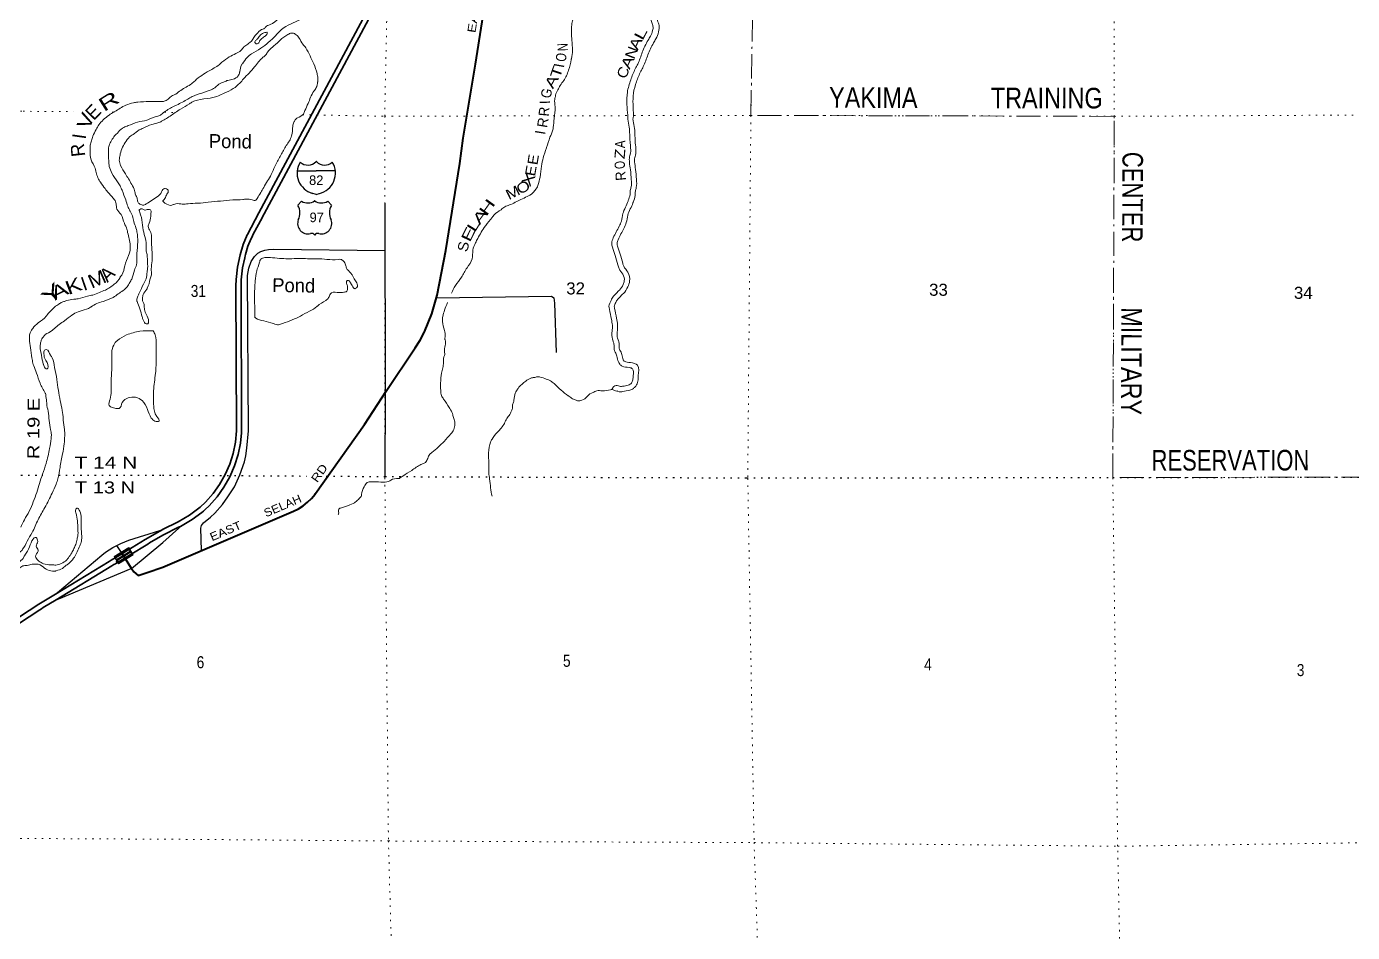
# Model space of a CAD drawing. Header units: feet. Extents: x -6 to 252658, y -374658 to -170635.
# Drawn here: x 124047 to 143383, y -317587 to -304377 of the extents above; entities that cross this region are included whole.
import ezdxf
from ezdxf.enums import TextEntityAlignment as Align

# ---------------------------------------------------------------- set-up
doc = ezdxf.new("R2010")
doc.units = ezdxf.units.FT
doc.header["$LTSCALE"] = 70
doc.header["$PDMODE"] = 32
doc.header["$PDSIZE"] = 35
doc.linetypes.add('DOT_DASHED', pattern=[7.7, 5, -1.2, 0.3, -1.2])
doc.linetypes.add('DOTTED', pattern=[1.5, 0.3, -1.2])
for name, color, linetype, lineweight in [('15', 7, 'Continuous', 25), ('16', 7, 'Continuous', 25), ('18', 7, 'Continuous', 35), ('19', 7, 'Continuous', 25), ('26', 7, 'Continuous', 40), ('27', 7, 'Continuous', 13), ('29', 7, 'Continuous', 25), ('39', 7, 'Continuous', 13), ('44', 7, 'DOT_DASHED', 13), ('55', 7, 'Continuous', 13), ('6', 7, 'DOTTED', 25), ('7', 7, 'DOTTED', 13)]:
    doc.layers.add(name, color=color, linetype=linetype, lineweight=lineweight)
doc.layers.add('41', color=7, linetype='Continuous')

msp = doc.modelspace()

# ---------------------------------------------------------------- linework, layer by layer
at = {"layer": '15'}
for p, q in [((128268.7, -306347.63), (128271.6, -306344.72)), ((128274.77, -306347.1), (128271.34, -306344.72)), ((127995.99, -306479.1), (128272.4, -306479.1)), ((128272.4, -306824.68), (128208.51, -306806.72)), ((128271.87, -306824.94), (128335.5, -306806.2))]:
    msp.add_line(p, q, dxfattribs=at)
msp.add_lwpolyline([(128547.76, -306479.1), (128271.87, -306479.1), (128272.4, -306479.1)], dxfattribs=at)
for centre, radius, start, end in [((128298.62, -306514.2), 306.13, 148.44436, 254.43378), ((128150.02, -306231.6), 165.66, 227.34299, 315.81148), ((128393.71, -306231.6), 165.66, 224.18844, 312.69398), ((128245.11, -306514.2), 306.13, 283.08086, 31.62486)]:
    msp.add_arc(centre, radius, start, end, dxfattribs=at)
at = {"layer": '16'}
for p, q in [((128005.62, -306983.88), (128056.93, -306925.12)), ((128248.69, -306919.15), (128248.41, -306919.35)), ((128440.78, -306925.03), (128492.17, -306983.88))]:
    msp.add_line(p, q, dxfattribs=at)
for centre, radius, start, end in [((127812.64, -307094.51), 222.05, 332.97043, 29.75871), ((128148.01, -306767.46), 182.07, 239.97227, 303.45418), ((128349.79, -306767.96), 181.52, 236.33975, 300.08743), ((128349.78, -306767.46), 182.07, 236.54582, 236.59441), ((128685.14, -307094.51), 222.05, 150.24129, 207.02957), ((128151.83, -307249.41), 151.42, 159.09177, 283.81923), ((128345.95, -307249.41), 151.42, 256.18077, 20.90823)]:
    msp.add_arc(centre, radius, start, end, dxfattribs=at)
for centre, major_axis, start_param, end_param in [((128207.17, -307448.23), (-19.56, 51.67), 4.95877769, 6.28318531), ((128290.62, -307448.23), (19.56, 51.67), 0, 1.32637542)]:
    msp.add_ellipse(centre, major_axis=major_axis, ratio=0.929097, start_param=start_param, end_param=end_param, dxfattribs=at)
at = {"layer": '18'}
for points in [[(126032.11, -311709.44), (126256.33, -311597.98), (126423.22, -311500.25), (126578.99, -311385.61), (126579.39, -311385.28), (126656.59, -311311.94), (126766.21, -311188.2), (126862.29, -311053.67), (126943.78, -310909.84), (127009.8, -310758.28), (127059.61, -310600.65), (127092.67, -310438.68), (127108.62, -310274.14), (127100.53, -308158.23), (127103.1, -308066.86), (127122.65, -307883.99), (127161.21, -307704.16), (127205.73, -307555.99), (127265.49, -307413.29), (127267.67, -307408.79), (127435.75, -307092.5), (130011.78, -302293.15), (130190.38, -302004.71)], [(126290.18, -311664.91), (126315.18, -311650.31), (126464.46, -311562.89), (126601.96, -311461.7), (126627.94, -311442.53), (126651.96, -311419.72), (126710.05, -311364.54), (126824.87, -311234.92), (126925.52, -311094.01), (127010.88, -310943.35), (127080.03, -310784.59), (127132.21, -310619.48), (127166.84, -310449.81), (127181.13, -310302.46), (127183.63, -310276.63), (127183.54, -310252.46), (127175.63, -308183.39), (127175.53, -308158.33), (127176.23, -308133.39), (127177.99, -308070.92), (127196.71, -307895.85), (127228.26, -307748.7), (127233.81, -307722.82), (127241.06, -307698.7), (127276.33, -307581.3), (127324.38, -307466.57), (127335.3, -307441.17), (127348.38, -307416.57), (127487.02, -307155.67), (127493.04, -307144.34), (127513.8, -307105.67), (129992.36, -302487.91)], [(126032.57, -311793.92), (126265.18, -311677.3), (126290.18, -311664.91)], [(124469.41, -312653.68), (125254.32, -312175.41), (125280.5, -312159.46), (125304.32, -312145.47), (125333.93, -312128.08), (125776.92, -311859.2), (125989.75, -311733.26), (126033.31, -311708.85)], [(124481.21, -312734.32), (125292.2, -312240.16), (125319.32, -312223.64), (125342.2, -312210.2), (125373.06, -312192.07), (125791.66, -311938.19), (125814.15, -311924.35), (125841.66, -311907.87), (126034.5, -311792.95)], [(120399.76, -316414.92), (120382.46, -316369.89), (120347.74, -316244.53), (120326.33, -316116.23), (120318.44, -315986.39), (120324.16, -315856.44), (120343.44, -315727.8), (120376.06, -315601.88), (120404.51, -315521.49), (120449.04, -315429.55), (120502.93, -315342.78), (120565.6, -315262.12), (120572.53, -315254.19), (120740.59, -315076.99), (120926.26, -314918.33), (121083.88, -314807.36), (121234.67, -314719.07), (121364.06, -314648.85), (121950.42, -314327.39), (122205.06, -314171.62), (123222.56, -313458.1), (124226.25, -312801.84), (124469.41, -312653.68)], [(123290.07, -313503.52), (124240.28, -312882.23), (124265.11, -312865.99), (124290.28, -312850.66), (124481.21, -312734.32)]]:
    msp.add_lwpolyline(points, dxfattribs=at)
at = {"layer": '19'}
msp.add_line((125578.17, -312277.65), (126033.75, -311898.76), dxfattribs=at)
for points in [[(126033.75, -311898.76), (126269.8, -311689.91), (126290.18, -311664.91)], [(125365.86, -311942.38), (125420.05, -311914.61), (125538.89, -311868.68), (125539.84, -311868.37), (125989.75, -311725.54), (126020.71, -311715.71)], [(124469.41, -312653.68), (124498.91, -312628.79), (125145.85, -312083.03), (125199.96, -312042.37), (125306.66, -311972.72), (125365.86, -311942.38)], [(124481.21, -312734.32), (124515.85, -312719.95), (125574.1, -312281.03), (125578.17, -312277.65)]]:
    msp.add_lwpolyline(points, dxfattribs=at)
at = {"layer": '26'}
msp.add_line((125578.17, -312277.65), (125441.94, -312062.52), dxfattribs=at)
for points in [[(126035.15, -312261.64), (127940.09, -311444.53), (128012.97, -311408.32), (128081.67, -311364.69), (128145.43, -311314.12), (128203.56, -311257.17), (128255.41, -311194.45), (128261.1, -311186.69), (128976.5, -310181.8), (129289.09, -309691.92), (129713.1, -309061.91), (129714.55, -309059.93), (129785.45, -308952.1), (129844.68, -308837.46), (129848.9, -308828.6), (129956.86, -308566.35), (130036.81, -308294.26), (130159.65, -307640.88), (130364.55, -306373.35), (130416.49, -306005.94), (130592.06, -304923.76), (130998.97, -302357.65)], [(125578.17, -312277.65), (125609.82, -312327.62), (125673.06, -312380.63), (125804.75, -312337.96), (126036.27, -312261.16)]]:
    msp.add_lwpolyline(points, dxfattribs=at)
at = {"layer": '29'}
msp.add_line((125441.94, -312062.52), (125365.86, -311942.38), dxfattribs=at)
for points in [[(129271.66, -306951.16), (129277.52, -309727.75), (129271.64, -310934.33)], [(126599.72, -312019.47), (126587.28, -311690.34), (126599.75, -311651.99), (126625.88, -311615.87), (126730.35, -311529.66), (126791.5, -311474.66), (126902.69, -311347.53), (126981.56, -311236.75), (127077.41, -311089.85), (127156.51, -310915.58), (127224.9, -310723.2), (127245.32, -310638.07), (127259.25, -310523.97), (127285.58, -310270.87), (127271.6, -308006.55), (127288.43, -307898.99), (127323.98, -307801.7), (127370.12, -307728.72), (127420.45, -307679.31), (127463.16, -307656.08), (127522.16, -307635.64), (127574.35, -307626.56), (127651.37, -307621.43), (129273.12, -307643.64)], [(130024.83, -308335.03), (131701.88, -308309.38), (131735.94, -308334.89), (131747.96, -308411.92), (131769.38, -309131.23)]]:
    msp.add_lwpolyline(points, dxfattribs=at)
at = {"layer": '39'}
msp.add_line((125997.68, -305466.83), (125998.08, -305466.83), dxfattribs=at)
msp.add_ellipse((132706.81, -309410.25), major_axis=(284.85, 30.91), ratio=0.999861, start_param=4.15947338, end_param=4.4282646, dxfattribs=at)
for points in [[(125997.54, -305471.89), (126056.44, -305467.1), (126161.39, -305392.76), (126223.02, -305361.42), (126296.25, -305307.77), (126454.96, -305210.27), (126504.31, -305167.14), (126708.26, -305022.59), (126857.1, -304933.31), (126896.57, -304898.4), (127003.45, -304820.01), (127098.87, -304771.94), (127201.75, -304693.62), (127217.37, -304671.23), (127272.86, -304634), (127276.75, -304627.9), (127302.49, -304609.32), (127378.84, -304509.48), (127420.17, -304466.51), (127491.4, -304412.91), (127517.28, -304402.35), (127531.02, -304386.03), (127600.55, -304348.52), (127725.27, -304257.72), (127887.09, -304114.01), (128038.92, -303972.51), (128100.46, -303937.16), (128218.09, -303894.66), (128415.16, -303808.42), (128510.54, -303758.34), (128524.39, -303748.03), (128574.05, -303720.95), (128595.7, -303698.45), (128641.35, -303671.44), (128684.64, -303626.43), (128712.46, -303611.82), (128855.16, -303516.65), (128914.27, -303459.28), (128987.63, -303411.65), (129044.76, -303356.33), (129087.79, -303297.29), (129170.36, -303207.35), (129228.77, -303113.87), (129244.08, -303075.44), (129258.62, -302996.92), (129259.5, -302938.71), (129259.26, -302926.68), (129229.19, -302824.97), (129210.66, -302801.27), (129148.55, -302704.22), (129104.7, -302616.83), (129057.19, -302547.58), (129020.33, -302510.2), (128972.81, -302440.94), (128916.53, -302333.75), (128873.11, -302268.41), (128780.98, -302175.99), (128680.94, -302089.73), (128582.39, -301977.37), (128486.13, -301879), (128420.2, -301792.06), (128409.98, -301782.23), (128329.23, -301655.46), (128269.82, -301594.47), (128220.53, -301537.29), (128137.17, -301482.8), (128085.72, -301417.63), (128039.59, -301316.25), (128038.73, -301272.13), (128055.65, -301109.28), (128088.36, -301036.4), (128116.59, -300939.52), (128121.13, -300863.19), (128118.36, -300823.12), (128139.33, -300766.52), (128155.49, -300667.89), (128157.34, -300659.83), (128174.22, -300494.97), (128222.62, -300353.22)], [(125998.96, -305669.21), (126023.83, -305648.32), (126091.12, -305598.81), (126236.16, -305521.64), (126401.08, -305434.05), (126460.62, -305398.74), (126526.38, -305373.34), (126679.91, -305320.07), (126737.72, -305298.85), (126809.14, -305255.27), (126850.58, -305218.32), (126930.19, -305182.6), (126981.97, -305161.49), (127059.96, -305145.87), (127131.27, -305096.29), (127154.29, -305041.65), (127156.15, -305033.59), (127182.37, -304936.76), (127196.07, -304918.43), (127264.55, -304826.77), (127327.79, -304775.33), (127462.73, -304694.36), (127577.41, -304603.76), (127693.74, -304495.09), (127746.83, -304437.84), (127825.97, -304378.06), (127969.12, -304306.95), (128118.23, -304231.72), (128241.63, -304177.06), (128369.2, -304130.35), (128379.16, -304126.13), (128536.17, -304044.72), (128686.62, -303935.35), (128816.92, -303822.37), (128899.77, -303746.47), (128967.1, -303698.96), (129026.67, -303665.66), (129111.64, -303595.73), (129220.22, -303501.25), (129304.73, -303379.94), (129327.67, -303348.61), (129383.92, -303247.16), (129427.59, -303158.19), (129433.59, -303134.21), (129442.58, -303110.24), (129463.55, -303059.29), (129479.51, -303000.48), (129474.8, -302964.45), (129445.56, -302802.54), (129416.1, -302732.92), (129406.76, -302664.9), (129400.22, -302534.62), (129389.17, -302482.68), (129338.39, -302451.61), (129262.81, -302384.92), (129224.29, -302365.64), (129094.31, -302288.02), (129002.41, -302207.62), (128979.71, -302175.98), (128874.42, -302025.64), (128870.21, -302015.69), (128828.56, -301938.29), (128817.82, -301902.39), (128807.21, -301872.51), (128818.39, -301812.89)], [(130243.82, -308266.22), (130300.97, -308155.37), (130387.84, -308033.94), (130470.48, -307894.51), (130545.22, -307765.2), (130555.77, -307638.7), (130594.63, -307529.9), (130626.01, -307467.32), (130738.26, -307285.4), (130744.19, -307277.29), (130835.17, -307163.83), (130868.76, -307119.28), (130966.26, -307047.87), (131019.97, -307007.08), (131089.87, -306978.13), (131257.51, -306897.81), (131345.33, -306856.6), (131427.01, -306805.43), (131464.64, -306762.84), (131503.98, -306694.16), (131534.64, -306571.42), (131556.86, -306412.67), (131581.53, -306292.01), (131627.98, -306147), (131629.92, -306140.97), (131680.35, -305991.9), (131721.24, -305885.07), (131726.83, -305848.91), (131741.34, -305718.34), (131755.4, -305547.66), (131750.05, -305435.4), (131755.78, -305409.25), (131761.44, -305379.09), (131796.63, -305300.42), (131829.99, -305235.82), (131881.34, -305164.97), (131920.65, -305094.27), (131951.79, -305011.64), (131990.1, -304856.71), (131992, -304846.66), (132008.59, -304722.08), (131998.84, -304575.78), (131998.2, -304351.11), (132011.37, -304276.74), (132058.47, -304185.88), (132095.66, -304105.18), (132114.78, -304024.71), (132127.48, -303910.21), (132124.88, -303860.1), (132091.19, -303726.12), (132031.56, -303604.5), (131985.69, -303458.64), (131915.73, -303313.08), (131811.44, -303147.88), (131803.26, -303135.95), (131690.86, -302964.83), (131580.54, -302799.71), (131547.84, -302749.97), (131464.48, -302658.74), (131419.7, -302605.13), (131338.56, -302531.92)], [(132815.43, -305667.56), (132802.41, -305513.34), (132808.99, -305334.66), (132857.7, -305155.12), (132924.79, -304991.27), (132959.63, -304924.37), (133026.56, -304752.48), (133111.43, -304574.23), (133144.5, -304519.39), (133176.99, -304434.47), (133181.8, -304372.19), (133164.74, -304320.37), (133118.18, -304196.92), (133103.78, -304179.16), (133018.21, -304010.36), (133009.83, -303992.47), (132974.17, -303912.94), (132910.53, -303840), (132867.02, -303770.66), (132830.28, -303739.3), (132795.2, -303689.85), (132749.69, -303620.55), (132702.6, -303573.36), (132694.15, -303551.46), (132699.35, -303509.22)], [(132898.83, -305676.81), (132891.42, -305511.23), (132897.43, -305348.09), (132942.03, -305183.7), (133005.5, -305028.7), (133040.69, -304961.11), (133108.2, -304787.75), (133189.8, -304616.37), (133224.69, -304558.51), (133264.61, -304454.18), (133271.79, -304361.29), (133248.57, -304290.78), (133196.27, -304152.12), (133178.78, -304130.54), (133098.11, -303971.41), (133090.63, -303955.44), (133049.85, -303864.5), (132982.1, -303786.85), (132935.08, -303711.9), (132896.38, -303678.88), (132868.61, -303639.74), (132821.01, -303563.16)], [(125999.38, -305769.16), (126139.3, -305684.24), (126293.24, -305581.02), (126423.22, -305502.02), (126469.22, -305473.66), (126539.32, -305449.17), (126725.75, -305419.96), (126759.83, -305413.74), (126928.04, -305350.54), (127062.09, -305281.55), (127155.97, -305202.76), (127211.81, -305140.25), (127371.38, -304966.8), (127495.02, -304825.66), (127534.96, -304791.32), (127540.93, -304783.27), (127576.76, -304730.9), (127654.62, -304660.23), (127754.44, -304565.37), (127814.38, -304520.88), (127870.38, -304486.44), (127924.48, -304472.09), (127978.79, -304495.82), (128023.2, -304545.69), (128075.85, -304633.62), (128118.28, -304687.53), (128181.13, -304805.48), (128235.93, -304919.47), (128282.85, -305061.58), (128295.26, -305127.7), (128293.52, -305177.85), (128291.58, -305187.89), (128271.95, -305268.24), (128236.4, -305320.32), (128152.49, -305500.12), (128107.54, -305602.01), (128083.42, -305652.45), (127999.47, -305709.11), (127965.51, -305737.39), (127943.63, -305773.63), (127929.88, -305827.87), (127912.62, -305972.37), (127835.14, -306113.23), (127756.93, -306252.3), (127679.01, -306396.14), (127667.02, -306420.11), (127616.08, -306533.99), (127505.2, -306722.78), (127463.25, -306797.7), (127409.31, -306884.61), (127392.03, -306908.13), (127337.84, -306904.44), (127247.48, -306892.96), (127199.37, -306899.26), (127052.93, -306906.16), (126874.44, -306921.28), (126697.96, -306938.39), (126543.54, -306953.36), (126403.12, -306960.23), (126318.89, -306966.76), (126224.55, -306961.31), (126196.5, -306969.5), (126190.5, -306971.54), (126164.47, -306981.73), (126065.98, -306950.23), (126035.69, -306916.32), (126053.67, -306900.16), (126087.41, -306833.78), (126113.21, -306781.47), (126103.01, -306751.45), (126070.84, -306739.61), (126050.79, -306741.74), (126005.36, -306809.09)], [(127444.48, -304587.63), (127466.18, -304561.88), (127517.61, -304522.72), (127549.14, -304491.99), (127556.66, -304465.76), (127508.58, -304470.74), (127447.15, -304512.11), (127407.95, -304561.05), (127380.4, -304589.7), (127374.77, -304609.87), (127385.03, -304621.7), (127411.24, -304627.19), (127429.18, -304620.81), (127448.51, -304582.3)], [(123963.04, -311678.86), (124015.48, -311569.57), (124087.73, -311443.88), (124145.74, -311306.37), (124195.78, -311173.02), (124233.75, -311037.85), (124279.81, -310906.57), (124331.44, -310747.09), (124384.13, -310529.35), (124405.86, -310384.42), (124408.96, -310328.13), (124397.72, -310254.03), (124375.53, -310123.87), (124363.27, -309987.53), (124341.31, -309871.43), (124341.2, -309865.4), (124330.72, -309772.99), (124326.71, -309736.87), (124318.68, -309720.82), (124244.16, -309577.85), (124191.55, -309430.12), (124151.68, -309324.36), (124132.37, -309248.37), (124111.79, -309094.09), (124091.63, -308965.91), (124090.43, -308891.63), (124107.42, -308825.08), (124136.82, -308780.42), (124217.79, -308696.75), (124334.7, -308600.44), (124338.62, -308594.35), (124392.11, -308534.46), (124470.53, -308456.04), (124490.79, -308443.25), (124541.41, -308409.3), (124589.67, -308388.18), (124631.89, -308373.1), (124734.31, -308352.88), (124798.49, -308347.81), (124938.41, -308307.34), (125014.46, -308292.02), (125110.24, -308254.3), (125198.02, -308218.72), (125259.7, -308183.56), (125327.18, -308134.26), (125411.9, -308034.46), (125417.73, -308022.32), (125435.44, -307999.94), (125479.43, -307864.67), (125535.24, -307715.15), (125559.61, -307608.33), (125558.99, -307570.18), (125521.76, -307380.02), (125510.98, -307334.02), (125473.4, -307246.28), (125425.11, -307116.56), (125365.64, -307041.24), (125356.9, -306997.2), (125345.79, -306931.11), (125302.65, -306871.58), (125294.46, -306861.68), (125192.08, -306740.88), (125124.27, -306645.61), (125097.9, -306604.11), (125067.74, -306525.69), (125046.66, -306442.07), (124988.45, -306320.53), (124974.16, -306182.22), (124976.96, -306107.86), (124993.96, -306041.32), (125015.01, -305976.71), (125061.58, -305877.55), (125100.66, -305810.64), (125165.77, -305739.28), (125250.96, -305667.59), (125318.57, -305626.32), (125332.49, -305618.05), (125495.62, -305522.99), (125605.51, -305489.05), (125667.62, -305479.99), (125834.16, -305471.22), (125998.74, -305471.79)], [(123950.84, -312040.51), (123990.34, -311999.7), (124056.67, -311880.13), (124128.95, -311756.45), (124216.26, -311568.26), (124313.77, -311389.94), (124420.82, -311181.36), (124478.93, -311049.87), (124503.78, -310973.16), (124535.21, -310805.98), (124572.16, -310608.58), (124595.85, -310459.59), (124603.99, -310342.99), (124600.48, -310250.68), (124582.21, -310114.43), (124581.95, -310098.38), (124565.87, -309974.14), (124539.5, -309834.02), (124510.92, -309681.87), (124490.27, -309523.58), (124455.28, -309347.45), (124420.91, -309209.47), (124396.16, -309169.72), (124334.6, -309088.4), (124306.62, -309096.89), (124300.96, -309119.08), (124314.63, -309219.25), (124362.77, -309338.94), (124349.21, -309369.29), (124320.91, -309357.7), (124293.92, -309303.93), (124291.82, -309297.94), (124265.71, -309173.88), (124245.45, -309039.67), (124256.45, -308975.23), (124271.79, -308930.8), (124293.39, -308900.33), (124321.01, -308869.75), (124412.51, -308816.02), (124450.13, -308783.27), (124602.85, -308666.29), (124709.96, -308584.21), (124797.54, -308536.57), (124919.45, -308500.43), (124981.23, -308471.3), (124989.16, -308465.14), (125164.56, -308383.93), (125310.23, -308327.31), (125383.69, -308275.89), (125514.53, -308171.32), (125551.7, -308110.47), (125581, -308059.79), (125621.07, -307930.61), (125649.94, -307853.82), (125656.02, -307733.24), (125667.2, -307556.35), (125662.78, -307407.82), (125649.6, -307337.76), (125617.92, -307241.89), (125598.52, -307159.88), (125561.04, -307078.17), (125554.79, -307064.22), (125523.59, -306998.46), (125493.96, -306904.58), (125439.48, -306764.91), (125410.29, -306699.12), (125373.21, -306641.5), (125292.86, -306516.32), (125253.08, -306416.57), (125245.72, -306334.36), (125243.25, -306181.79), (125250.13, -306111.4), (125287.1, -306038.49), (125332.17, -305969.47), (125379.64, -305924.51), (125387.5, -305914.34), (125466.73, -305846.77), (125528.58, -305821.64), (125666.32, -305771.18), (125802.39, -305740.82), (125846.29, -305724.03), (125998.96, -305669.21)], [(132583.78, -309668.51), (132609.09, -309627.88), (132644.9, -309611.1), (132677.16, -309618.48), (132739.48, -309623.24), (132819.47, -309607.58), (132851.31, -309592.89), (132867.05, -309576.53), (132888.23, -309529.96), (132893.05, -309467.68), (132885.12, -309369.54), (132832.53, -309348.53), (132731.76, -309328.5), (132697.07, -309299.1), (132682.52, -309273.31), (132678.39, -309267.38), (132656.7, -309183.56), (132631.45, -309123.88), (132616.67, -309086.07), (132613.1, -309005.9), (132600.25, -308964.03), (132582.02, -308852.05), (132588.96, -308795.73), (132589.76, -308733.53), (132575.97, -308643.54), (132547.09, -308499.67), (132540.22, -308455.68), (132570.69, -308370.8), (132605.64, -308309.91), (132645.04, -308270.99), (132648.93, -308264.9), (132692.26, -308221.89), (132746.86, -308138.55), (132763.91, -308086.04), (132743.98, -307990.15), (132688.17, -307907.01), (132669.03, -307851.23), (132630.27, -307715.59), (132591.82, -307595.99), (132580.61, -307536.04), (132603.18, -307457.35), (132690.25, -307289.07), (132720.92, -307214.22), (132742.91, -307105.45), (132819.64, -306921.34), (132821.53, -306915.28), (132847.92, -306826.48), (132850.76, -306766.23), (132863.84, -306715.81), (132865.76, -306607.44), (132853, -306467.27), (132838.78, -306355.21), (132841.28, -306276.92), (132850.66, -306242.63), (132847.05, -306056.13), (132834.9, -305843.71), (132814.55, -305725.76), (132814.94, -305665.71)], [(132658.06, -309691.55), (132658.21, -309691.3), (132665.85, -309693.05), (132743.92, -309699.01), (132842.79, -309679.66), (132895.69, -309655.25), (132930.2, -309619.39), (132962.22, -309549), (132968.5, -309467.55), (132956.35, -309316.99), (132853.99, -309276.11), (132765.54, -309258.52), (132755.97, -309250.42), (132748.09, -309236.46), (132728.14, -309159.36), (132701.14, -309095.53), (132691.27, -309070.29), (132687.83, -308992.99), (132673.68, -308946.87), (132658, -308850.58), (132664.12, -308800.83), (132665.05, -308728.29), (132650.07, -308630.43), (132621.16, -308486.45), (132617.5, -308463.03), (132639.25, -308402.47), (132665.8, -308356.23), (132703.9, -308318.58), (132707.85, -308312.41), (132750.87, -308269.71), (132815.3, -308171.33), (132841.62, -308090.27), (132814.64, -307960.45), (132756.13, -307873.28), (132740.82, -307828.67), (132702.27, -307693.74), (132664.89, -307577.5), (132657.83, -307539.69), (132673.43, -307485.27), (132758.6, -307320.67), (132793.24, -307236.13), (132815.18, -307127.58), (132890.4, -306947.08), (132893.49, -306937.2), (132922.63, -306839.14), (132925.53, -306777.57), (132938.9, -306726.06), (132941.05, -306604.69), (132927.8, -306459.12), (132914.16, -306351.65), (132916.19, -306288.19), (132926.08, -306252.01), (132922.23, -306053.25), (132909.76, -305835.15), (132890.54, -305723.73), (132898.83, -305676.08)], [(126005.36, -306809.09), (125964.98, -306848.66), (125877.61, -306910.29), (125790.12, -306963.94), (125748.22, -306980.7), (125728.08, -306977.02), (125697.77, -306965.47), (125669.11, -306931.81), (125658.22, -306879.78), (125637.33, -306829.92), (125622.29, -306769.92), (125580.65, -306678.24), (125487.76, -306523.14), (125419.56, -306403.78), (125400.18, -306323.78), (125411.05, -306251.31), (125414.8, -306235.19), (125447.34, -306136.25), (125502.11, -306046.99), (125569.14, -305969.57), (125600.96, -305950.98), (125690.26, -305885.25), (125746.08, -305860.23), (125873.7, -305803.9), (125947.69, -305784.61), (126003.29, -305766.79)], [(125687.12, -307051.99), (125729.66, -307197.88), (125750.11, -307344.13), (125780.27, -307470.14), (125792.16, -307584.4), (125790.94, -307632.62), (125804.12, -307702.69), (125812.24, -307831.07), (125813.31, -307897.31), (125804.22, -307955.7), (125791.76, -308054.3), (125750.91, -308135.29), (125694.65, -308256.7), (125663.63, -308325.49), (125656.45, -308377.82), (125658.58, -308385.82), (125700.5, -308493.56), (125732.5, -308609.49), (125749.31, -308655.4), (125792.42, -308712.93), (125816.47, -308710.53), (125827.94, -308674.19), (125796.29, -308580.33), (125777.57, -308540.48), (125764.35, -308468.41), (125759.49, -308416.28), (125738.79, -308378.47), (125738.13, -308338.32), (125749.34, -308285.93), (125800.26, -308206.77), (125808.06, -308192.59), (125852.05, -308057.32), (125867.14, -307996.83), (125865.74, -307910.51), (125877.86, -307791.83), (125875.22, -307629.22), (125866.98, -307492.81), (125868.14, -307440.58), (125850.75, -307358.54), (125821.57, -307292.75), (125834.86, -307246.35), (125859.3, -307143.53), (125862.37, -307085.24), (125861.95, -307059.15), (125807.51, -307045.99), (125777.5, -307052.51), (125771.48, -307052.6), (125697.03, -307043.79), (125686.51, -307055.39), (125685.15, -307049.81)], [(127374.15, -308612.22), (127375.78, -308489.8), (127370.7, -308331.42), (127374.23, -308202.96), (127382.01, -308086.44), (127403.29, -307941.57), (127442.97, -307814.37), (127464.15, -307767.8), (127489.96, -307753.24), (127523.96, -307746.54), (127634.41, -307748.32), (127769.13, -307759.63), (127883.61, -307763.33), (128018.03, -307758.61), (128144.56, -307762.07), (128156.64, -307763.84), (128281.08, -307763.33), (128427.81, -307772.4), (128590.42, -307773.12), (128628.55, -307772.35), (128667.18, -307797.65), (128700.37, -307853.15), (128713.31, -307899.03), (128772.91, -307970.05), (128843.42, -308086.99), (128872.72, -308148.59), (128865.32, -308180.84), (128847.49, -308193.23), (128833.6, -308201.54), (128815.27, -308187.87), (128777.91, -308124.43), (128773.78, -308118.49), (128742.93, -308080.99), (128722.87, -308081.4), (128713.38, -308109.68), (128726.35, -308157.56), (128725.51, -308217.76), (128717.84, -308235.97), (128671.96, -308250.95), (128603.81, -308256.34), (128495.49, -308260.53), (128477.74, -308276.94), (128452.66, -308329.6), (128409.3, -308370.6), (128288.45, -308453.3), (128282.54, -308459.43), (128171.46, -308527.88), (128040.34, -308598.74), (127922.97, -308653.27), (127781.51, -308708.3), (127723.62, -308725.51), (127647.03, -308709.01), (127505.7, -308667.73), (127390.54, -308629.93), (127370.13, -308612.29)], [(129487.29, -310961.68), (129534.92, -310930.99), (129664.4, -310849.14), (129797.88, -310765.25), (129847.79, -310742.56), (129875.61, -310720.15), (129891.33, -310691.87), (129918.65, -310625.34), (129958.33, -310586.73), (130137.06, -310426.05), (130236.1, -310314.49), (130277.52, -310253.8), (130292.63, -310173.38), (130283.85, -310109.3), (130265.08, -310049.36), (130262.98, -310041.36), (130250.46, -310001.39), (130209.51, -309931.7), (130129.78, -309808.34), (130099.1, -309758.57), (130086.2, -309686.52), (130086.45, -309538.08), (130106.83, -309393.41), (130123.99, -309316.97), (130129.09, -309238.68), (130132.58, -309194.5), (130142.36, -309172.33), (130141.72, -309118.17), (130149.72, -308945.57), (130147.64, -308939.58), (130151.18, -308899.42), (130140.06, -308807.28), (130114.47, -308679.22), (130117.59, -308602.97), (130142.63, -308514.4), (130185.79, -308401.46)], [(125893.87, -308812.94), (125699.33, -308820.66), (125505.2, -308874.6), (125371.49, -308956.15), (125317.88, -309020.92), (125291.78, -309250.24), (125280.7, -309591.96), (125264.55, -309811.15), (125253.3, -309901.67), (125297.71, -309933.44), (125368.04, -309946.89), (125398.12, -309944.62), (125443.52, -309859.83), (125527.2, -309792.78), (125637.47, -309783.78), (125732.17, -309831.19), (125809.52, -309959.13), (125866.78, -310085.23), (125919.34, -310130.99), (125981.55, -310132.46), (125946.83, -310062.43), (125901.39, -309912.11), (125899.46, -309689.06), (125927.34, -309433.6), (125939.41, -309206.42), (125937.86, -309027.58), (125922.47, -308872.98), (125893.87, -308812.94)], [(130835.38, -311224.46), (130814.98, -311104.51), (130800.38, -310972.4), (130788.71, -310888.38), (130789.16, -310808.12), (130784.97, -310591.55), (130814.08, -310436.49), (130835.34, -310393.93), (130913.7, -310294.04), (131015.55, -310163.59), (131050.32, -310092.68), (131093.37, -310035.64), (131114.59, -309991.08), (131131.79, -309946.6), (131136.5, -309878.29), (131148.1, -309855.99), (131157.17, -309805.65), (131159.02, -309797.59), (131181.27, -309702.85), (131200.75, -309672.37), (131228.15, -309635.7), (131326.85, -309549.45), (131400.23, -309503.84), (131446.23, -309494.88), (131498.25, -309485.8), (131605.11, -309509.73), (131688.07, -309544.16), (131738.98, -309581.25), (131841.26, -309679.5), (131947.19, -309759.61), (131955.33, -309765.46), (132010.33, -309806.48), (132060.88, -309825.52), (132079.1, -309833.18), (132125.25, -309832.24), (132204.78, -309792.52), (132285.69, -309720.67), (132307.61, -309712.21), (132361.35, -309689.05), (132443.67, -309689.4), (132561.78, -309672.97), (132583.78, -309668.51)], [(128589.94, -311493.78), (128597.83, -311481.64), (128595.19, -311427.52), (128606.99, -311407.31), (128626.96, -311399.04), (128740.89, -311359.5), (128828.73, -311320.3), (128852.6, -311301.94), (128898.28, -311261.26), (128929.84, -311214.74), (128931.68, -311200.68), (128968.48, -311087.88), (129015.93, -311027.12), (129043.88, -311014.74), (129075.98, -311014.33), (129084.01, -311014.24), (129214.51, -311018.62), (129326.78, -311009.2), (129412.65, -310972.03), (129488.71, -310962.04), (129483.18, -310960.2)], [(123964.87, -312162.77), (123888.02, -312252.39), (123868.75, -312302.91), (123889.06, -312316.63), (123925.04, -312305.99), (123940.73, -312283.64), (123992.27, -312242.63), (124056.39, -312233.55), (124130.41, -312216.26), (124190.66, -312217.27), (124218.8, -312218.81), (124310.06, -312273.53), (124332.4, -312289.22), (124423.23, -312317.85), (124467.39, -312317.12), (124479.37, -312312.91), (124569.19, -312279.3), (124616.75, -312240.36), (124658.45, -312211.55), (124733.44, -312129.99), (124776.43, -312057), (124815.17, -311970.01), (124844.08, -311895.25), (124851.23, -311840.9), (124845, -311704.47), (124844.4, -311543.83), (124822.66, -311441.79), (124804.1, -311411.97), (124791.86, -311400.12), (124773.82, -311402.43), (124762.27, -311432.74), (124773.35, -311496.81), (124775.45, -311502.8), (124791.33, -311614.99), (124797.4, -311741.4), (124796.24, -311793.62), (124783.17, -311854.08), (124764.3, -311928.69), (124737.17, -311989.37), (124706.06, -312052.14), (124657.02, -312123.22), (124631.44, -312155.77), (124553.97, -312207.25), (124476.03, -312230.63), (124409.68, -312225.7), (124401.65, -312225.84), (124294.96, -312209.53), (124226.05, -312170.5), (124183.04, -312119), (124178.83, -312107.03), (124215.7, -312028.1), (124215.41, -312010.04), (124188.4, -311954.26), (124209.37, -311885.64), (124202.77, -311849.61), (124188.35, -311827.76), (124158.34, -311834.28), (124142.54, -311850.6), (124090.19, -311965.92), (124023.83, -312083.48), (124019.91, -312089.57), (123996.5, -312132.12), (123960.95, -312168.86)]]:
    msp.add_spline(points, degree=3, dxfattribs=at)
at = {"layer": '44'}
msp.add_lwpolyline([(157535.27, -310872.72), (155790.5, -310884.04), (145191.11, -310946.39), (139887.65, -310952.78), (139908.89, -305686.29), (134609.69, -305672.76), (134675.07, -301643.34), (137844.69, -301718.87), (137845.02, -301529.86), (137270.89, -301043.13), (137305.11, -297773.46), (139925.1, -297762.28), (139950.91, -295060.58), (139952.68, -294649.19)], dxfattribs=at)
at = {"layer": '55'}
msp.add_line((125356.16, -312159.02), (125569.29, -312028.36), dxfattribs=at)
for points in [[(125323.49, -312105.74), (125536.62, -311975.07), (125601.96, -312081.64), (125388.82, -312212.31)], [(125533.98, -311986.07), (125334.5, -312108.38), (125358.79, -312148.01), (125558.28, -312025.71)], [(125566.65, -312039.36), (125367.15, -312161.66), (125391.46, -312201.29), (125590.95, -312079)]]:
    msp.add_lwpolyline(points, close=True, dxfattribs=at)
msp.add_point((125370.53, -312182.47), dxfattribs=at)
at = {"layer": '6'}
for p, q in [((124515.47, -310918.29), (126028.36, -310918.18)), ((126027.76, -310918.18), (128132.55, -310931.54))]:
    msp.add_line(p, q, dxfattribs=at)
for points in [[(122608.74, -310922.48), (123965.16, -310918.34), (124283.96, -310918.31)], [(128418.33, -310933.35), (129273.26, -310938.78), (134548.58, -310958.63), (139887.65, -310952.78), (145191.11, -310946.39), (150488.98, -310914.68), (155790.5, -310884.04), (157535.27, -310872.72)]]:
    msp.add_lwpolyline(points, dxfattribs=at)
at = {"layer": '7'}
for p, q in [((125295.45, -305623.22), (125314.86, -305623.38)), ((126055.46, -305627.41), (126211.53, -305630.22)), ((131728.03, -305679.04), (132820.78, -305676.3)), ((126056.76, -316221.7), (126057.02, -316221.7))]:
    msp.add_line(p, q, dxfattribs=at)
for points in [[(140039.86, -320195.91), (139958.24, -316330.82), (139887.7, -310963.72), (139908.92, -305691.76), (139900.86, -300404.25), (139950.91, -295060.58), (139980.77, -289697.67), (140002.53, -284352.86), (139991.15, -278955.12), (139986.27, -274438.94)], [(134789.81, -288060.75), (134809.46, -289982.76), (134664.1, -295046.99), (134698.09, -300368.3), (134609.69, -305672.76), (134564.13, -310964.03), (134656.45, -316275.34), (134791.67, -320227.36)], [(129434.07, -320258.24), (129323.97, -316227.06), (129272.41, -310951.56), (129269.57, -305686.11), (129318.81, -303368.66)], [(122384.1, -305599.09), (123995.6, -305612.45), (124731.41, -305618.55)], [(128069.4, -305663.68), (129264.99, -305685.22), (131407.6, -305679.85)], [(132906.76, -305676.09), (134609.68, -305671.85), (139908.89, -305686.29), (145206.05, -305658.04), (150490.4, -305626.39), (155766.97, -305588.2), (157498.81, -305569.51)], [(120064.87, -316227.32), (123955.9, -316216.71), (126071.82, -316226.7)], [(126056.96, -316226.58), (129324.72, -316253.06), (134656.46, -316277.17), (139959.15, -316329.91), (145232.87, -316254.33), (150540.48, -316204.32), (155810.06, -316209.43), (157571.99, -316210.22)]]:
    msp.add_lwpolyline(points, dxfattribs=at)

# ---------------------------------------------------------------- texts
at = {"layer": '15'}
msp.add_text('82', height=140, dxfattribs=at).set_placement((128271.51, -306687.21), align=Align.CENTER)
at = {"layer": '16'}
msp.add_text('97', height=140, dxfattribs=at).set_placement((128278.58, -307229.66), align=Align.CENTER)
at = {"layer": '27'}
for s, rotation, width, p in [('EAST   SELAH   RD', 80.99, 1.3, (130592.25, -304475.62)), ('RD', 54.552, 1.2, (128285.14, -311036.53)), ('SELAH', 23.217, 1.1, (127538.75, -311534.15)), ('EAST', 23.217, 1.15, (126751.72, -311883.36))]:
    msp.add_text(s, height=120, rotation=rotation, dxfattribs=dict(at, width=width)).set_placement(p)
at = {"layer": '41'}
for s, height, rotation, width, p in [('L', 150, 62.096, 1.5, (133067.97, -304515.75)), ('N', 150, 91.885, 0.8, (131939.97, -304675.53)), ('N', 150, 68.736, 1.2, (132938.83, -304783.61)), ('A', 150, 65.173, 1.3, (132996.05, -304652.98)), ('O', 150, 81.94, 0.8, (131917.62, -304835.55)), ('A', 150, 64.79, 1.35, (132878.09, -304929.61)), ('T', 150, 71.352, 1.4, (131848.46, -305063.12)), ('C', 150, 68.701, 1.15, (132815.51, -305073.33)), ('G', 150, 78.735, 0.9, (131701.78, -305363.62)), ('A', 150, 61.219, 1.4, (131767.94, -305214.85)), ('R', 200, 32.368, 1.5, (125299.47, -305549.14)), ('V', 200, 66.48, 1.25, (124999.91, -305792.93)), ('R', 150, 84.778, 0.95, (131667.75, -305623.42)), ('A', 150, 88.213, 0.85, (132777.68, -306095.22)), ('E', 150, 80.922, 1.15, (131508.58, -306328.72)), ('Z', 150, 85.33, 1.2, (132774.02, -306240.51)), ('E', 150, 80.189, 1.15, (131474.5, -306492.43)), ('O', 150, 94.949, 0.75, (132772.52, -306389.13)), ('O', 150, 30.639, 1.25, (131327.2, -306783.53)), ('X', 150, 62.558, 1.45, (131431.37, -306639.3)), ('R', 150, 95.46, 0.95, (132785.51, -306549.04)), ('M', 150, 26.536, 1.2, (131171.78, -306864.41)), ('H', 150, 54.464, 1.65, (130823.59, -307054.29)), ('L', 150, 58.361, 1.6, (130628.85, -307311.9)), ('A', 150, 52.941, 1.65, (130720.57, -307191.72)), ('E', 150, 63.891, 1.55, (130556.84, -307438.68)), ('S', 150, 78.109, 1.1, (130489.87, -307600.17)), ('M', 200, 23.631, 1.15, (125114.16, -308150.42)), ('Y', 200, 41.669, 1.7, (124482.26, -308341.87)), ('A', 200, 25.778, 1.35, (124568.98, -308322.47)), ('K', 200, 21.009, 1.3, (124766.94, -308252.05))]:
    msp.add_text(s, height=height, rotation=rotation, dxfattribs=dict(at, width=width)).set_placement(p, align=Align.CENTER)
for s, height, rotation, p in [('I', 150, 79.718, (131886.66, -304958.78)), ('E', 200, 46.072, (125089.03, -305692.62)), ('I', 150, 91.272, (131680.98, -305478.94)), ('R', 150, 80.477, (131649.09, -305788.98)), ('R', 200, 96.325, (124894.03, -306168.76)), ('I', 200, 81.752, (124914.76, -305991.64)), ('I', 150, 80.817, (131611.89, -305932.63)), ('A', 200, 43.894, (125290.93, -308057.19)), ('I', 200, 18.803, (124917.47, -308222.08))]:
    msp.add_text(s, height=height, rotation=rotation, dxfattribs=at).set_placement(p, align=Align.CENTER)
for p in [(126703.78, -306145.04), (127628.03, -308246.35)]:
    msp.add_text('Pond', height=200.8, rotation=359, dxfattribs=at).set_placement(p)
at = {"layer": '44'}
for s, rotation, width, p in [('YAKIMA', 359.844, 0.85, (135750.8, -305560.61)), ('TRAINING', 359.844, 0.85, (138109.13, -305567.04)), ('CENTER', 269.769, 0.8, (140028.29, -306203.84)), ('MILITARY', 269.769, 0.85, (140012.17, -308469.91)), ('RESERVATION', 0.069, 0.8, (140452.47, -310852.1))]:
    msp.add_text(s, height=300, rotation=rotation, dxfattribs=dict(at, width=width)).set_placement(p)
at = {"layer": '6'}
for s, rotation, width, p in [('R 19 E', 89.688, 1.25, (124232.94, -310685.43)), ('T 14 N', 0.005, 1.3, (124748.07, -310822.29)), ('T 13 N', 0.005, 1.25, (124752.11, -311185.24))]:
    msp.add_text(s, height=175, rotation=rotation, dxfattribs=dict(at, width=width)).set_placement(p)
at = {"layer": '7'}
for s, width, p in [('31', 0.85, (126441.77, -308320.76)), ('32', 1.05, (131916.44, -308283.26)), ('33', 1.05, (137207.99, -308302.73)), ('34', 1.05, (142528.06, -308347.51)), ('6', 0.85, (126527.67, -313734.07)), ('5', 0.85, (131869.81, -313713.64)), ('4', 0.85, (137136.6, -313766.61)), ('3', 0.85, (142570.57, -313848.74))]:
    msp.add_text(s, height=175.7, dxfattribs=dict(at, width=width)).set_placement(p)

doc.saveas('drawing.dxf')
